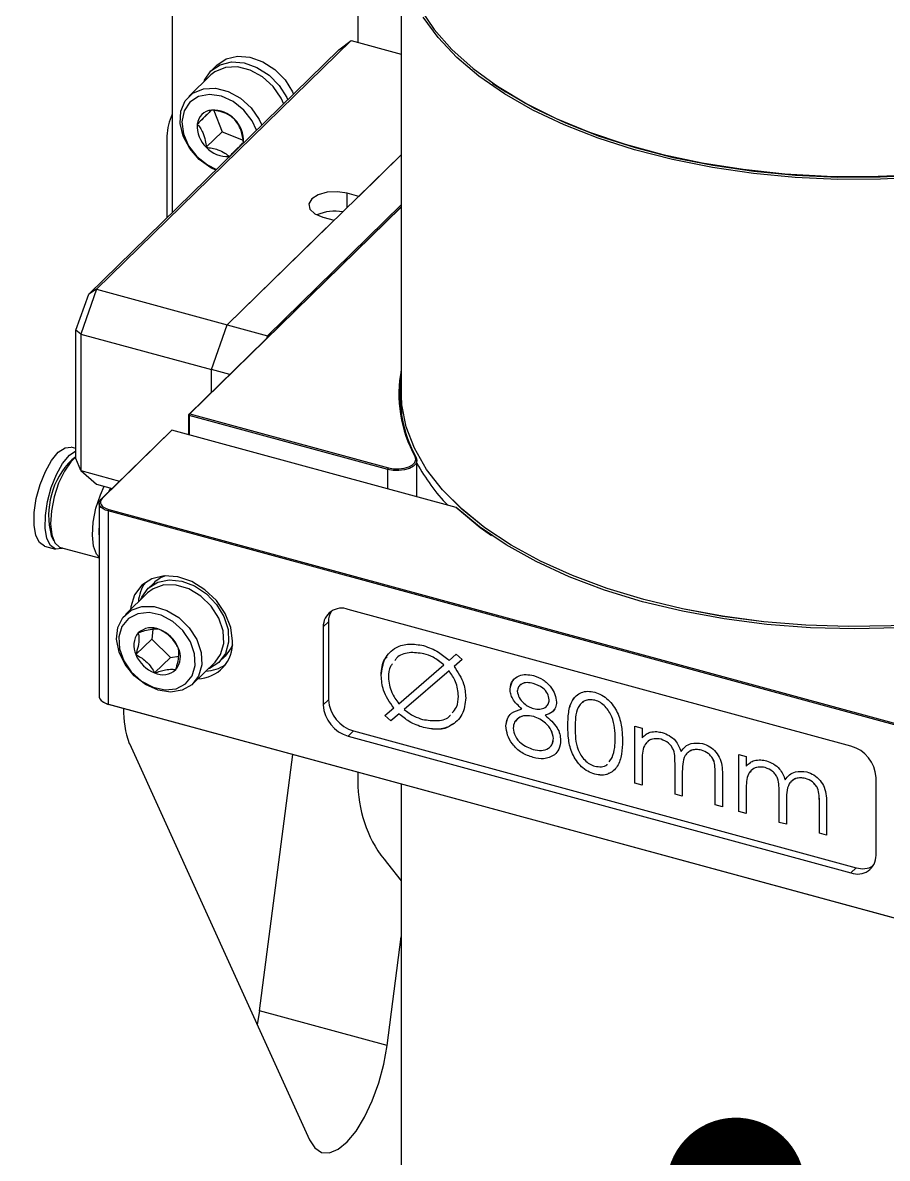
# Model space of a CAD drawing. Header units: millimetres. Extents: x 0 to 3353, y 0 to 2591.
# Drawn here: x 1722.1 to 1798.1, y 2059.8 to 2159.6 of the extents above; entities that cross this region are included whole.
import ezdxf

# ---------------------------------------------------------------- set-up
doc = ezdxf.new("R2010")
doc.units = ezdxf.units.MM
doc.header["$LTSCALE"] = 12
doc.layers.add('TITLE_BLOCK_BORDER', color=7, linetype='Continuous')
doc.dimstyles.new('SLDDIMSTYLE0', dxfattribs={"dimtxt": 0.18, "dimasz": 12.192, "dimexe": 0, "dimexo": 0.0625, "dimgap": 0, "dimtad": 0, "dimtih": 1, "dimtoh": 1, "dimdec": 0, "dimrnd": 1e-09, "dimzin": 0, "dimdsep": 46, "dimtxsty": 'Standard', "dimblk1": 'DOT', "dimblk2": 'DOT', "dimsah": 1, "dimcen": 0.09, "dimadec": 0, "dimazin": 0, "dimtfac": 12.192, "dimtdec": 0, "dimtofl": 0, "dimtmove": 0, "dimatfit": 3, "dimldrblk": 'DOT', "dimfxl": 0, "dimfrac": 2, "dimtolj": 1, "dimtzin": 0, "dimarcsym": 0})

# ---------------------------------------------------------------- blocks, each defined once
blk = doc.blocks.new('_DOT')
at = {"color": 0, "linetype": 'ByBlock', "lineweight": -2}
blk.add_line((-0.5, 0), (-1, 0), dxfattribs=at)
at = {"color": 0, "linetype": 'ByBlock', "const_width": 0.5}
blk.add_lwpolyline([(-0.25, 0, 1), (0.25, 0, 1)], format="xyb", close=True, dxfattribs=at)

msp = doc.modelspace()

# ---------------------------------------------------------------- linework, layer by layer
at = {"color": 7, "linetype": 'Continuous', "lineweight": 25}
for p, q in [((1751.558, 2221.749), (1751.558, 2157.857)), ((1735.225, 2202.564), (1735.225, 2142.898)), ((1755.376, 2166.394), (1755.376, 2127.093)), ((1750.968, 2158.017), (1728.566, 2136.153)), ((1749.89, 2157.212), (1750.968, 2158.017)), ((1750.968, 2158.017), (1755.376, 2156.819)), ((1727.875, 2135.725), (1749.89, 2157.212)), ((1739.157, 2155.86), (1738.643, 2155.359)), ((1738.62, 2154.987), (1736.683, 2153.097)), ((1763.402, 2154.272), (1763.522, 2154.19)), ((1738.688, 2151.9), (1737.428, 2150.67)), ((1738.893, 2151.868), (1739.61, 2149.995)), ((1734.757, 2149.606), (1734.757, 2142.442)), ((1739.61, 2149.995), (1738.21, 2148.629)), ((1739.61, 2149.995), (1741.45, 2149.261)), ((1735.225, 2148.551), (1735.224, 2148.55)), ((1735.225, 2148.55), (1735.224, 2148.55)), ((1735.224, 2148.55), (1735.224, 2142.898)), ((1741.469, 2148.992), (1741.478, 2149.053)), ((1740.064, 2133.028), (1755.376, 2147.973)), ((1740.235, 2147.82), (1740.273, 2147.826)), ((1751.626, 2144.313), (1755.376, 2147.973)), ((1751.626, 2144.313), (1750.609, 2144.59)), ((1736.671, 2125.131), (1755.376, 2143.388)), ((1755.376, 2143.363), (1736.759, 2125.193)), ((1743.601, 2132.067), (1755.376, 2143.559)), ((1748.462, 2142.494), (1749.479, 2142.218)), ((1740.064, 2133.028), (1749.479, 2142.218)), ((1726.748, 2132.556), (1727.875, 2135.725)), ((1728.566, 2136.153), (1727.166, 2132.215)), ((1728.566, 2136.153), (1727.875, 2135.725)), ((1728.566, 2136.153), (1740.064, 2133.028)), ((1727.166, 2132.215), (1726.748, 2132.556)), ((1726.748, 2121.265), (1726.748, 2132.556)), ((1738.664, 2129.09), (1740.064, 2133.028)), ((1740.064, 2133.028), (1743.601, 2132.067)), ((1727.166, 2132.215), (1738.664, 2129.09)), ((1727.166, 2132.215), (1727.166, 2120.214)), ((1743.601, 2132.067), (1743.508, 2131.804)), ((1740.278, 2128.651), (1738.664, 2129.09)), ((1738.664, 2127.076), (1738.664, 2129.09)), ((1755.366, 2127.093), (1755.366, 2126.236)), ((1755.376, 2125.775), (1755.376, 2125.206)), ((1736.759, 2125.193), (1736.671, 2125.131)), ((1736.713, 2125.061), (1736.671, 2125.131)), ((1736.671, 2123.351), (1736.671, 2125.131)), ((1736.713, 2125.061), (1736.759, 2125.193)), ((1754.187, 2120.312), (1736.713, 2125.061)), ((1736.713, 2125.061), (1736.713, 2123.34)), ((1736.759, 2125.193), (1754.234, 2120.443)), ((1728.97, 2117.701), (1735.154, 2123.736)), ((1735.196, 2123.752), (1729.059, 2117.762)), ((1735.154, 2123.736), (1735.196, 2123.752)), ((1760.202, 2116.956), (1735.196, 2123.752)), ((1726.748, 2122.15), (1726.337, 2122.262)), ((1726.748, 2121.407), (1726.387, 2121.151)), ((1756.595, 2121.42), (1756.691, 2121.348)), ((1727.166, 2120.214), (1726.748, 2121.265)), ((1754.187, 2120.312), (1754.234, 2120.443)), ((1756.754, 2117.893), (1756.754, 2121.109)), ((1727.166, 2120.214), (1730.592, 2119.283)), ((1727.166, 2120.214), (1728.566, 2119.009)), ((1728.566, 2119.009), (1729.931, 2118.638)), ((1728.97, 2117.701), (1729.059, 2117.762)), ((1728.797, 2117.34), (1728.797, 2100.368)), ((1729.597, 2116.657), (1729.644, 2116.788)), ((1816.049, 2093.161), (1729.597, 2116.657)), ((1729.597, 2116.657), (1729.597, 2099.685)), ((1729.644, 2116.788), (1816.096, 2093.292)), ((1760.202, 2116.956), (1760.275, 2116.909)), ((1724.582, 2114.509), (1724.786, 2114.058)), ((1723.976, 2113.577), (1724.949, 2113.313)), ((1725.39, 2113.452), (1728.797, 2112.526)), ((1733.051, 2109.452), (1731.114, 2107.562)), ((1733.588, 2110.326), (1733.075, 2109.825)), ((1794.933, 2095.985), (1750.712, 2108.004)), ((1748.968, 2106.917), (1748.501, 2106.462)), ((1748.501, 2106.462), (1748.501, 2099.604)), ((1748.968, 2106.917), (1748.968, 2100.06)), ((1733.514, 2106.251), (1733.418, 2105.396)), ((1733.418, 2105.396), (1732.018, 2104.029)), ((1733.418, 2105.396), (1735.071, 2103.783)), ((1735.071, 2103.783), (1733.671, 2102.416)), ((1735.071, 2103.783), (1735.788, 2103.897)), ((1739.361, 2103.384), (1739.874, 2103.885)), ((1757.366, 2104.108), (1757.366, 2104.107)), ((1759.58, 2103.518), (1760.21, 2104.058)), ((1760.726, 2103.59), (1760.028, 2102.991)), ((1760.726, 2103.59), (1760.028, 2102.992)), ((1760.21, 2104.058), (1760.726, 2103.59)), ((1737.051, 2101.479), (1738.988, 2103.369)), ((1755.145, 2099.718), (1759.125, 2103.127)), ((1759.577, 2102.603), (1755.622, 2099.214)), ((1759.577, 2102.603), (1755.623, 2099.215)), ((1759.125, 2103.127), (1759.125, 2103.127)), ((1759.577, 2102.603), (1759.577, 2102.603)), ((1760.028, 2102.992), (1760.028, 2102.991)), ((1753.606, 2102.189), (1753.606, 2102.188)), ((1766.983, 2101.494), (1766.982, 2101.494)), ((1764.945, 2100.992), (1764.944, 2100.991)), ((1729.098, 2099.904), (1729.178, 2099.849)), ((1729.597, 2099.685), (1816.049, 2076.189)), ((1729.597, 2099.685), (1729.644, 2099.645)), ((1816.096, 2076.149), (1729.644, 2099.645)), ((1748.968, 2100.06), (1748.501, 2099.604)), ((1760.409, 2100.378), (1760.409, 2100.378)), ((1768.392, 2100.059), (1768.391, 2100.059)), ((1772.411, 2100.019), (1772.411, 2100.019)), ((1753.923, 2098.669), (1754.705, 2099.339)), ((1754.439, 2098.201), (1753.923, 2098.669)), ((1754.439, 2098.201), (1753.924, 2098.67)), ((1755.179, 2098.834), (1754.439, 2098.201)), ((1755.179, 2098.833), (1754.439, 2098.201)), ((1754.706, 2099.339), (1754.705, 2099.339)), ((1755.179, 2098.834), (1755.179, 2098.833)), ((1755.623, 2099.215), (1755.622, 2099.214)), ((1765.978, 2099.258), (1765.978, 2099.257)), ((1767.024, 2098.582), (1767.024, 2098.581)), ((1768.022, 2098.702), (1768.021, 2098.702)), ((1754.439, 2098.201), (1754.439, 2098.201)), ((1757.329, 2097.612), (1757.329, 2097.612)), ((1764.582, 2097.758), (1764.581, 2097.757)), ((1764.582, 2097.758), (1764.707, 2098.396)), ((1770.025, 2097.764), (1770.024, 2097.763)), ((1775.92, 2097.746), (1776.555, 2097.573)), ((1775.92, 2092.735), (1775.92, 2097.746)), ((1775.921, 2092.735), (1775.921, 2097.746)), ((1776.555, 2097.573), (1776.555, 2096.703)), ((1751.179, 2097.316), (1750.712, 2096.861)), ((1750.712, 2096.861), (1794.933, 2084.842)), ((1751.179, 2097.316), (1795.4, 2085.298)), ((1768.755, 2096.668), (1768.754, 2096.667)), ((1774.197, 2096.632), (1774.197, 2096.632)), ((1776.556, 2096.703), (1776.555, 2096.703)), ((1776.556, 2096.703), (1776.653, 2096.79)), ((1778.228, 2096.592), (1778.228, 2096.591)), ((1731.447, 2096.218), (1747.291, 2061.385)), ((1779.984, 2095.52), (1779.984, 2095.519)), ((1781.77, 2095.629), (1781.77, 2095.629)), ((1742.89, 2072.715), (1745.841, 2095.243)), ((1766.976, 2094.991), (1766.975, 2094.99)), ((1768.854, 2095.233), (1768.853, 2095.232)), ((1773.654, 2094.614), (1773.929, 2094.981)), ((1773.655, 2094.615), (1773.929, 2094.981)), ((1773.929, 2094.981), (1773.929, 2094.981)), ((1776.555, 2094.671), (1776.555, 2092.562)), ((1785.082, 2095.256), (1785.717, 2095.084)), ((1785.082, 2090.245), (1785.082, 2095.256)), ((1785.082, 2090.245), (1785.082, 2095.256)), ((1785.717, 2095.084), (1785.717, 2094.213)), ((1751.558, 2093.689), (1751.558, 2092.439)), ((1772.39, 2093.519), (1772.39, 2093.519)), ((1779.458, 2091.773), (1779.458, 2094.322)), ((1779.458, 2091.774), (1779.458, 2094.322)), ((1779.458, 2094.322), (1779.458, 2094.322)), ((1780.093, 2093.55), (1780.093, 2091.601)), ((1782.996, 2090.812), (1782.996, 2093.53)), ((1782.996, 2093.53), (1782.996, 2093.529)), ((1782.996, 2090.812), (1782.996, 2093.529)), ((1785.717, 2094.213), (1785.814, 2094.3)), ((1785.717, 2094.213), (1785.717, 2094.213)), ((1787.39, 2094.102), (1787.389, 2094.101)), ((1755.376, 2092.651), (1755.376, 2039.489)), ((1776.555, 2092.562), (1775.92, 2092.735)), ((1775.921, 2092.735), (1775.92, 2092.735)), ((1776.555, 2092.563), (1775.921, 2092.735)), ((1783.63, 2093.354), (1783.63, 2090.639)), ((1789.146, 2093.03), (1789.145, 2093.029)), ((1790.932, 2093.139), (1790.931, 2093.139)), ((1797.144, 2086.384), (1797.144, 2093.242)), ((1780.093, 2091.601), (1779.458, 2091.774)), ((1779.458, 2091.774), (1779.458, 2091.773)), ((1780.093, 2091.601), (1779.458, 2091.773)), ((1785.717, 2092.181), (1785.717, 2090.072)), ((1788.62, 2089.283), (1788.62, 2091.832)), ((1788.62, 2089.284), (1788.62, 2091.832)), ((1788.62, 2091.832), (1788.62, 2091.832)), ((1783.63, 2090.639), (1782.996, 2090.812)), ((1783.63, 2090.64), (1782.996, 2090.812)), ((1782.996, 2090.812), (1782.996, 2090.812)), ((1789.254, 2091.06), (1789.254, 2089.111)), ((1792.158, 2091.04), (1792.157, 2091.039)), ((1792.157, 2088.322), (1792.157, 2091.039)), ((1792.158, 2088.322), (1792.158, 2091.04)), ((1792.792, 2090.864), (1792.792, 2088.149)), ((1785.717, 2090.072), (1785.082, 2090.245)), ((1785.717, 2090.073), (1785.082, 2090.245)), ((1785.082, 2090.245), (1785.082, 2090.245)), ((1789.254, 2089.111), (1788.62, 2089.284)), ((1788.62, 2089.284), (1788.62, 2089.283)), ((1789.254, 2089.111), (1788.62, 2089.283)), ((1792.792, 2088.149), (1792.157, 2088.322)), ((1792.158, 2088.322), (1792.157, 2088.322)), ((1792.792, 2088.15), (1792.158, 2088.322)), ((1754.148, 2085.674), (1755.376, 2084.15)), ((1795.4, 2085.298), (1794.933, 2084.842)), ((1754.122, 2069.662), (1755.376, 2079.233)), ((1742.89, 2072.715), (1742.689, 2071.502)), ((1754.122, 2069.662), (1742.89, 2072.715))]:
    msp.add_line(p, q, dxfattribs=at)
at = {"color": 8, "linetype": 'Continuous', "lineweight": 25}
for p, q in [((1750.609, 2143.321), (1750.609, 2144.59)), ((1754.187, 2118.591), (1754.187, 2120.312))]:
    msp.add_line(p, q, dxfattribs=at)
at = {"color": 7, "linetype": 'Continuous', "lineweight": 25, "flags": 128}
for points in [[(1757.025, 2160.797), (1758.258, 2158.973), (1759.817, 2157.217), (1761.688, 2155.543), (1763.856, 2153.967), (1766.301, 2152.503), (1769.001, 2151.163), (1771.933, 2149.959), (1775.07, 2148.901), (1778.387, 2148), (1781.853, 2147.263), (1785.437, 2146.696), (1789.109, 2146.304), (1792.836, 2146.091), (1796.585, 2146.059), (1800.324, 2146.208)], [(1801.253, 2146.016), (1797.522, 2145.822), (1793.772, 2145.809), (1790.037, 2145.977), (1786.348, 2146.324), (1782.739, 2146.848), (1779.24, 2147.543), (1775.884, 2148.404), (1772.699, 2149.423), (1769.713, 2150.591), (1766.952, 2151.899), (1764.442, 2153.333), (1762.203, 2154.882), (1760.256, 2156.533), (1758.617, 2158.27), (1757.302, 2160.079)], [(1739.142, 2155.846), (1739.952, 2156.393), (1740.953, 2156.636), (1742.062, 2156.555), (1743.191, 2156.157), (1744.248, 2155.474), (1745.147, 2154.562), (1745.815, 2153.494), (1745.897, 2153.314)], [(1738.016, 2154.397), (1738.074, 2154.538), (1738.629, 2155.345)], [(1745.047, 2152.432), (1744.807, 2152.951), (1744.092, 2153.982), (1743.155, 2154.831), (1742.078, 2155.424), (1740.958, 2155.708), (1739.894, 2155.658), (1738.98, 2155.277), (1738.62, 2154.987)], [(1738.629, 2155.345), (1739.439, 2155.892), (1740.439, 2156.135), (1741.549, 2156.054), (1742.678, 2155.656), (1743.735, 2154.973), (1744.633, 2154.061), (1745.302, 2152.993), (1745.383, 2152.813)], [(1739.043, 2146.625), (1738.612, 2146.837), (1737.593, 2147.566), (1736.758, 2148.517), (1736.179, 2149.604), (1735.909, 2150.731), (1735.972, 2151.798), (1736.361, 2152.711), (1737.043, 2153.387), (1737.957, 2153.767), (1739.021, 2153.818), (1740.141, 2153.534), (1741.218, 2152.941), (1742.156, 2152.091), (1742.871, 2151.061), (1743.095, 2150.58)], [(1763.522, 2154.19), (1764.558, 2153.511), (1767.059, 2152.081), (1769.809, 2150.779), (1772.784, 2149.615), (1775.957, 2148.6), (1779.301, 2147.742), (1782.786, 2147.049), (1786.382, 2146.528), (1790.057, 2146.182), (1793.778, 2146.015), (1797.514, 2146.028), (1801.231, 2146.221), (1804.896, 2146.593), (1808.478, 2147.139), (1811.945, 2147.856), (1815.266, 2148.737), (1818.412, 2149.775), (1821.355, 2150.959), (1824.071, 2152.281), (1826.534, 2153.727), (1827.23, 2154.19)], [(1827.23, 2154.19), (1825.943, 2153.355), (1823.415, 2151.938), (1820.64, 2150.65), (1817.643, 2149.501), (1814.451, 2148.502), (1811.09, 2147.661), (1807.592, 2146.986), (1803.986, 2146.483), (1800.305, 2146.156), (1796.581, 2146.008), (1792.845, 2146.04), (1789.132, 2146.252), (1785.474, 2146.642), (1781.903, 2147.207), (1778.451, 2147.941), (1775.147, 2148.839), (1772.02, 2149.893), (1769.1, 2151.092), (1766.41, 2152.427), (1763.974, 2153.886), (1763.522, 2154.19)], [(1742.63, 2150.126), (1742.241, 2150.962), (1741.512, 2151.904), (1740.582, 2152.646), (1739.541, 2153.115), (1738.492, 2153.266), (1737.536, 2153.084), (1736.769, 2152.586), (1736.264, 2151.822), (1736.071, 2150.866), (1736.21, 2149.811), (1736.666, 2148.761), (1737.394, 2147.819), (1738.325, 2147.077), (1739.112, 2146.692)], [(1750.609, 2144.59), (1749.749, 2144.721), (1748.856, 2144.674), (1748.067, 2144.454), (1747.501, 2144.095), (1747.245, 2143.652), (1747.338, 2143.192), (1747.765, 2142.786), (1748.462, 2142.494)], [(1776.703, 2108.868), (1773.472, 2109.849), (1770.433, 2110.981), (1767.613, 2112.255), (1765.037, 2113.659), (1762.728, 2115.181), (1760.706, 2116.808), (1758.988, 2118.525), (1757.59, 2120.318), (1756.525, 2122.17), (1755.8, 2124.065), (1755.424, 2125.987), (1755.376, 2127.554)], [(1835.376, 2127.554), (1835.385, 2127.233), (1835.235, 2125.303), (1834.734, 2123.388), (1833.887, 2121.506), (1832.703, 2119.673), (1831.19, 2117.906), (1829.362, 2116.219), (1827.235, 2114.627), (1824.829, 2113.146), (1822.164, 2111.787), (1819.263, 2110.562), (1816.153, 2109.482), (1812.86, 2108.558), (1809.413, 2107.796), (1805.843, 2107.204), (1802.18, 2106.786), (1798.459, 2106.547), (1794.71, 2106.489), (1790.966, 2106.612), (1787.262, 2106.914), (1783.629, 2107.394), (1780.099, 2108.047), (1776.703, 2108.868)], [(1776.708, 2108.872), (1773.477, 2109.853), (1770.439, 2110.985), (1767.62, 2112.258), (1765.045, 2113.662), (1762.736, 2115.184), (1760.714, 2116.81), (1758.997, 2118.527), (1757.6, 2120.319), (1756.534, 2122.171), (1755.81, 2124.066), (1755.434, 2125.988), (1755.376, 2127.093)], [(1835.376, 2127.093), (1835.225, 2125.303), (1834.724, 2123.389), (1833.878, 2121.508), (1832.693, 2119.675), (1831.181, 2117.908), (1829.353, 2116.222), (1827.227, 2114.631), (1824.822, 2113.149), (1822.157, 2111.79), (1819.257, 2110.566), (1816.147, 2109.487), (1812.855, 2108.562), (1809.409, 2107.801), (1805.84, 2107.209), (1802.179, 2106.791), (1798.458, 2106.553), (1794.71, 2106.494), (1790.968, 2106.617), (1787.264, 2106.919), (1783.632, 2107.399), (1780.103, 2108.052), (1776.708, 2108.872)], [(1755.508, 2124.499), (1755.424, 2125.13), (1755.366, 2126.236)], [(1723.976, 2113.577), (1723.542, 2113.877), (1723.229, 2114.507), (1723.072, 2115.413), (1723.084, 2116.523), (1723.264, 2117.745), (1723.597, 2118.982), (1724.057, 2120.133), (1724.605, 2121.104), (1725.199, 2121.817), (1725.789, 2122.215), (1726.327, 2122.265), (1726.337, 2122.262)], [(1725.586, 2113.399), (1725.497, 2113.36), (1724.958, 2113.31), (1724.515, 2113.613), (1724.202, 2114.243), (1724.045, 2115.149), (1724.057, 2116.258), (1724.237, 2117.481), (1724.57, 2118.718), (1725.03, 2119.868), (1725.578, 2120.84), (1726.172, 2121.553), (1726.748, 2121.945)], [(1726.748, 2121.406), (1726.303, 2120.979), (1725.73, 2120.15), (1725.226, 2119.09), (1724.836, 2117.893), (1724.594, 2116.666), (1724.522, 2115.518), (1724.626, 2114.551), (1724.898, 2113.85), (1725.311, 2113.479), (1725.39, 2113.452)], [(1754.234, 2120.443), (1754.685, 2120.361), (1755.162, 2120.349), (1755.626, 2120.408), (1756.038, 2120.532), (1756.363, 2120.713), (1756.574, 2120.934), (1756.654, 2121.176), (1756.595, 2121.42)], [(1756.691, 2121.348), (1756.754, 2121.089), (1756.669, 2120.832), (1756.445, 2120.598), (1756.1, 2120.407), (1755.664, 2120.274), (1755.171, 2120.212), (1754.665, 2120.225), (1754.187, 2120.312)], [(1728.797, 2112.591), (1728.568, 2112.853), (1728.297, 2113.553), (1728.193, 2114.52), (1728.265, 2115.669), (1728.507, 2116.896), (1728.897, 2118.092), (1729.227, 2118.83)], [(1729.79, 2118.677), (1729.617, 2118.335), (1729.614, 2118.329)], [(1729.597, 2116.657), (1729.352, 2116.74), (1729.143, 2116.847), (1728.978, 2116.972), (1728.864, 2117.112), (1728.805, 2117.26), (1728.803, 2117.412), (1728.859, 2117.56), (1728.97, 2117.701)], [(1729.059, 2117.762), (1728.955, 2117.631), (1728.903, 2117.493), (1728.905, 2117.351), (1728.959, 2117.213), (1729.066, 2117.083), (1729.22, 2116.965), (1729.415, 2116.866), (1729.644, 2116.788)], [(1799.118, 2106.38), (1795.244, 2106.29), (1791.371, 2106.393), (1787.535, 2106.687), (1783.772, 2107.171), (1780.116, 2107.838), (1776.603, 2108.684), (1773.264, 2109.701), (1770.131, 2110.878), (1767.233, 2112.205), (1764.596, 2113.67), (1762.245, 2115.258), (1760.202, 2116.956)], [(1760.275, 2116.909), (1762.313, 2115.212), (1763.302, 2114.504)], [(1728.797, 2115.348), (1728.772, 2114.969), (1728.797, 2114.134)], [(1740.533, 2105.199), (1740.366, 2106.421), (1739.877, 2107.644), (1739.104, 2108.776), (1738.102, 2109.733), (1736.947, 2110.445), (1735.724, 2110.859), (1734.524, 2110.943), (1733.435, 2110.692), (1732.539, 2110.125), (1731.902, 2109.283), (1731.571, 2108.228), (1731.543, 2107.98)], [(1732.447, 2108.863), (1732.537, 2109.073), (1733.113, 2109.862), (1733.941, 2110.387), (1734.953, 2110.605), (1736.067, 2110.5), (1737.193, 2110.079), (1738.241, 2109.376), (1739.125, 2108.449), (1739.773, 2107.373), (1740.133, 2106.234), (1740.176, 2105.125), (1739.898, 2104.136), (1739.322, 2103.347), (1738.495, 2102.822), (1738.384, 2102.78)], [(1739.758, 2105.014), (1739.707, 2106.112), (1739.33, 2107.237), (1738.658, 2108.289), (1737.751, 2109.173), (1736.691, 2109.813), (1735.571, 2110.15), (1734.491, 2110.154), (1733.547, 2109.827), (1733.051, 2109.452)], [(1737.821, 2103.123), (1737.539, 2102.149), (1736.95, 2101.385), (1736.106, 2100.9), (1735.082, 2100.737), (1733.97, 2100.91), (1732.867, 2101.404), (1731.873, 2102.174), (1731.075, 2103.153), (1730.544, 2104.254), (1730.328, 2105.378), (1730.445, 2106.426), (1730.885, 2107.305), (1731.61, 2107.936), (1732.554, 2108.264), (1733.634, 2108.259), (1734.754, 2107.922), (1735.815, 2107.283), (1736.721, 2106.398), (1737.393, 2105.347), (1737.771, 2104.222), (1737.821, 2103.123)], [(1737.249, 2103.069), (1737.193, 2104.109), (1736.814, 2105.169), (1736.148, 2106.148), (1735.261, 2106.948), (1734.238, 2107.491), (1733.181, 2107.725), (1732.193, 2107.626), (1731.371, 2107.204), (1730.794, 2106.501), (1730.52, 2105.584), (1730.575, 2104.545), (1730.954, 2103.484), (1731.62, 2102.506), (1732.508, 2101.706), (1733.53, 2101.162), (1734.587, 2100.929), (1735.575, 2101.028), (1736.398, 2101.449), (1736.975, 2102.153), (1737.249, 2103.069)], [(1738.988, 2103.369), (1739.476, 2104.039), (1739.758, 2105.014)], [(1740.522, 2104.901), (1740.411, 2104.637), (1739.874, 2103.885)], [(1728.797, 2100.368), (1728.805, 2100.288), (1728.864, 2100.14), (1728.978, 2100), (1729.143, 2099.875), (1729.352, 2099.768), (1729.597, 2099.685)], [(1747.291, 2061.385), (1747.761, 2060.663), (1748.356, 2060.274), (1749.049, 2060.234), (1749.809, 2060.545), (1750.601, 2061.193), (1751.39, 2062.149), (1752.14, 2063.37), (1752.816, 2064.799), (1753.388, 2066.372), (1753.83, 2068.018), (1754.122, 2069.662)]]:
    msp.add_lwpolyline(points, dxfattribs=at)
at = {"color": 7, "linetype": 'Continuous', "lineweight": 25}
for centre, radius, start, end in [((1739.354, 2149.527), 4.597, 153.92491, 179.00954), ((1738.821, 2150.509), 1.402, 96.12188, 173.41099), ((1738.848, 2149.405), 2.504, 42.42539, 94.05551), ((1739.941, 2150.462), 2.521, 175.27341, 226.65272), ((1738.966, 2149.261), 2.521, 355.27341, 46.65272), ((1740.058, 2150.318), 2.504, 222.42539, 274.05551), ((1749.528, 2139.14), 3.881, 79.49727, 114.02697), ((1766.409, 2126.917), 11.249, 168.76283, 209.25246), ((1766.513, 2126.844), 11.255, 171.71395, 209.2269), ((1731.182, 2116.282), 6.834, 134.55955, 195.03143), ((1771.556, 2128.842), 16.82, 208.3508, 223.99672), ((1735.46, 2108.392), 2.691, 108.20681, 134.07271), ((1735.61, 2108.428), 3.375, 144.72133, 175.99272), ((1750.126, 2106.488), 1.625, 68.8623, 180.92226), ((1750.664, 2106.952), 1.696, 147.9882, 181.17208), ((1733.611, 2104.818), 1.778, 140.88043, 206.34909), ((1733.388, 2104.694), 1.699, 65.28789, 132.84298), ((1733.032, 2103.493), 2.944, 22.60508, 68.77729), ((1734.157, 2103.836), 1.778, 320.88043, 26.34909), ((1737.361, 2105.07), 3.174, 272.14777, 2.32967), ((1734.736, 2105.161), 2.944, 202.60508, 248.77729), ((1734.381, 2103.96), 1.699, 245.28789, 312.84298), ((1738.047, 2105.89), 3.312, 272.31136, 304.19472), ((1730, 2101.088), 1.487, 236.44785, 256.14751), ((1751.532, 2099.784), 3.036, 183.39156, 254.33381), ((1751.999, 2100.24), 3.036, 183.39156, 254.33381), ((1738.644, 2098.97), 7.706, 177.61187, 200.92024), ((1794.113, 2093.062), 3.036, 3.39156, 74.33381), ((1762.583, 2092.782), 11.031, 181.78263, 220.12168), ((1795.519, 2086.358), 1.625, 248.8623, 0.92226), ((1795.967, 2087.093), 1.882, 252.47373, 299.25888)]:
    msp.add_arc(centre, radius, start, end, dxfattribs=at)
for points, knots in [([(1738.671, 2151.903), (1738.629, 2151.86), (1738.511, 2151.742), (1738.206, 2151.439), (1737.785, 2151.022), (1737.514, 2150.754), (1737.428, 2150.67)], [0, 0, 0, 0, 0.180942, 0.506293, 0.843975, 1, 1, 1, 1]), ([(1740.696, 2151.094), (1740.591, 2151.183), (1740.378, 2151.363), (1739.912, 2151.628), (1739.315, 2151.818), (1738.869, 2151.877), (1738.671, 2151.903)], [0, 0, 0, 0, 0.216453, 0.440306, 0.751896, 1, 1, 1, 1]), ([(1737.428, 2150.67), (1737.515, 2150.563), (1737.693, 2150.346), (1737.953, 2149.874), (1738.135, 2149.274), (1738.187, 2148.827), (1738.21, 2148.629)], [0, 0, 0, 0, 0.216453, 0.440306, 0.751896, 1, 1, 1, 1]), ([(1741.478, 2149.053), (1741.458, 2149.226), (1741.418, 2149.578), (1741.273, 2150.161), (1741.022, 2150.694), (1740.796, 2150.971), (1740.696, 2151.094)], [0, 0, 0, 0, 0.2164527, 0.4403056, 0.751896, 1, 1, 1, 1]), ([(1738.21, 2148.629), (1738.383, 2148.606), (1738.734, 2148.561), (1739.315, 2148.408), (1739.842, 2148.15), (1740.114, 2147.921), (1740.235, 2147.82)], [0, 0, 0, 0, 0.216453, 0.440306, 0.751896, 1, 1, 1, 1]), ([(1740.235, 2147.82), (1740.321, 2147.905), (1740.592, 2148.173), (1741.013, 2148.589), (1741.318, 2148.892), (1741.436, 2149.011), (1741.478, 2149.053)], [0, 0, 0, 0, 0.156025, 0.493707, 0.819058, 1, 1, 1, 1]), ([(1732.232, 2105.94), (1732.248, 2105.859), (1732.294, 2105.632), (1732.293, 2105.129), (1732.165, 2104.52), (1732.054, 2104.147), (1732.018, 2104.029)], [0, 0, 0, 0, 0.180942, 0.506293, 0.843975, 1, 1, 1, 1]), ([(1734.098, 2106.237), (1734.004, 2106.25), (1733.813, 2106.276), (1733.388, 2106.255), (1732.836, 2106.138), (1732.417, 2106.001), (1732.232, 2105.94)], [0, 0, 0, 0, 0.216453, 0.440306, 0.751896, 1, 1, 1, 1]), ([(1735.75, 2104.625), (1735.671, 2104.768), (1735.51, 2105.06), (1735.14, 2105.533), (1734.647, 2105.947), (1734.267, 2106.148), (1734.098, 2106.237)], [0, 0, 0, 0, 0.216453, 0.440306, 0.751896, 1, 1, 1, 1]), ([(1735.537, 2102.714), (1735.572, 2102.832), (1735.683, 2103.205), (1735.811, 2103.814), (1735.812, 2104.317), (1735.767, 2104.544), (1735.75, 2104.625)], [0, 0, 0, 0, 0.156025, 0.493707, 0.819058, 1, 1, 1, 1]), ([(1753.606, 2102.188), (1753.672, 2102.705), (1753.805, 2103.737), (1754.79, 2104.684), (1756.034, 2105.055), (1756.901, 2104.898), (1757.335, 2104.819)], [0, 0, 0, 0, 0.279679, 0.55925, 0.779605, 1, 1, 1, 1]), ([(1757.335, 2104.819), (1757.786, 2104.66), (1758.592, 2104.376), (1759.278, 2103.78), (1759.58, 2103.518)], [0, 0, 0, 0, 0.559534, 1, 1, 1, 1]), ([(1732.018, 2104.029), (1732.165, 2103.952), (1732.464, 2103.794), (1732.949, 2103.433), (1733.373, 2102.952), (1733.579, 2102.581), (1733.671, 2102.416)], [0, 0, 0, 0, 0.216453, 0.440306, 0.751896, 1, 1, 1, 1]), ([(1753.606, 2102.189), (1753.63, 2102.74), (1753.659, 2103.398), (1754.073, 2103.781), (1754.141, 2103.843)], [0, 0, 0, 0, 0.837589, 1, 1, 1, 1]), ([(1757.366, 2104.107), (1756.922, 2104.17), (1756.033, 2104.295), (1755.12, 2103.975), (1754.849, 2103.575), (1754.796, 2103.497)], [0, 0, 0, 0, 0.4458549, 0.8916998, 1, 1, 1, 1]), ([(1757.366, 2104.108), (1756.922, 2104.17), (1756.034, 2104.295), (1755.121, 2103.975), (1754.85, 2103.576), (1754.797, 2103.498)], [0, 0, 0, 0, 0.4458549, 0.8916998, 1, 1, 1, 1]), ([(1759.125, 2103.127), (1758.818, 2103.376), (1758.268, 2103.821), (1757.642, 2104.02), (1757.366, 2104.108)], [0, 0, 0, 0, 0.55922, 1, 1, 1, 1]), ([(1759.125, 2103.127), (1758.817, 2103.375), (1758.267, 2103.82), (1757.642, 2104.02), (1757.366, 2104.107)], [0, 0, 0, 0, 0.55922, 1, 1, 1, 1]), ([(1733.671, 2102.416), (1733.832, 2102.47), (1734.161, 2102.578), (1734.701, 2102.711), (1735.184, 2102.76), (1735.428, 2102.728), (1735.537, 2102.714)], [0, 0, 0, 0, 0.216453, 0.440306, 0.751896, 1, 1, 1, 1]), ([(1754.588, 2103.217), (1754.528, 2103.145), (1754.272, 2102.837), (1754.254, 2102.379), (1754.241, 2102.03)], [0, 0, 0, 0, 0.235543, 1, 1, 1, 1]), ([(1760.409, 2100.378), (1760.361, 2100.808), (1760.273, 2101.578), (1759.79, 2102.289), (1759.577, 2102.603)], [0, 0, 0, 0, 0.559034, 1, 1, 1, 1]), ([(1760.409, 2100.378), (1760.36, 2100.808), (1760.273, 2101.577), (1759.79, 2102.289), (1759.577, 2102.603)], [0, 0, 0, 0, 0.559034, 1, 1, 1, 1]), ([(1760.028, 2102.991), (1760.357, 2102.487), (1760.946, 2101.586), (1761.014, 2100.64), (1761.044, 2100.223)], [0, 0, 0, 0, 0.55894, 1, 1, 1, 1]), ([(1754.706, 2099.339), (1754.35, 2099.854), (1753.714, 2100.776), (1753.639, 2101.756), (1753.606, 2102.189)], [0, 0, 0, 0, 0.559026, 1, 1, 1, 1]), ([(1754.705, 2099.339), (1754.35, 2099.854), (1753.714, 2100.775), (1753.639, 2101.756), (1753.606, 2102.188)], [0, 0, 0, 0, 0.559026, 1, 1, 1, 1]), ([(1754.241, 2102.03), (1754.294, 2101.58), (1754.39, 2100.775), (1754.914, 2100.041), (1755.145, 2099.718)], [0, 0, 0, 0, 0.558919, 1, 1, 1, 1]), ([(1764.944, 2100.991), (1764.994, 2101.252), (1765.095, 2101.775), (1765.679, 2102.186), (1766.345, 2102.318), (1766.794, 2102.231), (1767.018, 2102.188)], [0, 0, 0, 0, 0.278806, 0.558457, 0.77916, 1, 1, 1, 1]), ([(1764.945, 2100.992), (1764.97, 2101.275), (1764.999, 2101.595), (1765.223, 2101.757), (1765.249, 2101.775)], [0, 0, 0, 0, 0.885587, 1, 1, 1, 1]), ([(1766.982, 2101.494), (1766.797, 2101.532), (1766.425, 2101.609), (1765.97, 2101.48), (1765.639, 2101.217), (1765.599, 2100.945), (1765.579, 2100.809)], [0, 0, 0, 0, 0.280651, 0.560566, 0.78062, 1, 1, 1, 1]), ([(1766.983, 2101.494), (1766.8, 2101.53), (1766.435, 2101.6), (1766.047, 2101.532), (1765.914, 2101.403), (1765.894, 2101.384)], [0, 0, 0, 0, 0.460947, 0.920686, 1, 1, 1, 1]), ([(1768.391, 2100.059), (1768.353, 2100.245), (1768.277, 2100.619), (1767.756, 2101.217), (1767.276, 2101.389), (1766.982, 2101.494)], [0, 0, 0, 0, 0.278971, 0.559919, 1, 1, 1, 1]), ([(1768.392, 2100.059), (1768.354, 2100.246), (1768.278, 2100.62), (1767.757, 2101.217), (1767.276, 2101.389), (1766.983, 2101.494)], [0, 0, 0, 0, 0.278971, 0.559919, 1, 1, 1, 1]), ([(1767.018, 2102.188), (1767.3, 2102.081), (1767.864, 2101.868), (1768.526, 2101.235), (1768.945, 2100.529), (1768.999, 2100.085), (1769.026, 2099.863)], [0, 0, 0, 0, 0.2799289, 0.5596229, 0.7799456, 1, 1, 1, 1]), ([(1765.978, 2099.257), (1765.674, 2099.535), (1765.25, 2099.923), (1764.98, 2100.573), (1764.956, 2100.852), (1764.944, 2100.991)], [0, 0, 0, 0, 0.557752, 0.778932, 1, 1, 1, 1]), ([(1765.978, 2099.258), (1765.674, 2099.536), (1765.25, 2099.924), (1764.981, 2100.574), (1764.957, 2100.852), (1764.945, 2100.992)], [0, 0, 0, 0, 0.557752, 0.778932, 1, 1, 1, 1]), ([(1765.579, 2100.809), (1765.619, 2100.617), (1765.698, 2100.23), (1766.119, 2099.771), (1766.559, 2099.443), (1766.858, 2099.34), (1767.008, 2099.289)], [0, 0, 0, 0, 0.277721, 0.558224, 0.779072, 1, 1, 1, 1]), ([(1770.024, 2097.763), (1770.033, 2098.161), (1770.052, 2098.955), (1770.306, 2099.874), (1770.745, 2100.44), (1771.204, 2100.725), (1771.769, 2100.847), (1772.183, 2100.767), (1772.39, 2100.728)], [0, 0, 0, 0, 0.250526, 0.500164, 0.625273, 0.750198, 0.875111, 1, 1, 1, 1]), ([(1772.39, 2100.728), (1772.598, 2100.655), (1773.014, 2100.509), (1773.774, 2099.944), (1774.452, 2098.947), (1774.796, 2097.676), (1774.82, 2096.863), (1774.832, 2096.457)], [0, 0, 0, 0, 0.125169, 0.250336, 0.498865, 0.749016, 1, 1, 1, 1]), ([(1761.044, 2100.223), (1760.982, 2099.707), (1760.857, 2098.673), (1759.849, 2097.762), (1758.626, 2097.367), (1757.761, 2097.53), (1757.329, 2097.612)], [0, 0, 0, 0, 0.279625, 0.559346, 0.779598, 1, 1, 1, 1]), ([(1759.855, 2098.92), (1759.996, 2099.074), (1760.343, 2099.457), (1760.385, 2100.034), (1760.409, 2100.378)], [0, 0, 0, 0, 0.403237, 1, 1, 1, 1]), ([(1759.855, 2098.92), (1759.995, 2099.074), (1760.343, 2099.456), (1760.384, 2100.033), (1760.409, 2100.378)], [0, 0, 0, 0, 0.403237, 1, 1, 1, 1]), ([(1767.008, 2099.289), (1767.196, 2099.257), (1767.571, 2099.194), (1768.025, 2099.349), (1768.322, 2099.651), (1768.368, 2099.923), (1768.391, 2100.059)], [0, 0, 0, 0, 0.280237, 0.560145, 0.780435, 1, 1, 1, 1]), ([(1769.026, 2099.863), (1769.01, 2099.696), (1768.979, 2099.363), (1768.643, 2098.914), (1768.257, 2098.782), (1768.021, 2098.702)], [0, 0, 0, 0, 0.280159, 0.560243, 1, 1, 1, 1]), ([(1768.222, 2099.601), (1768.246, 2099.624), (1768.36, 2099.736), (1768.378, 2099.916), (1768.392, 2100.059)], [0, 0, 0, 0, 0.208366, 1, 1, 1, 1]), ([(1770.025, 2097.764), (1770.036, 2098.159), (1770.06, 2098.948), (1770.267, 2099.831), (1770.576, 2100.186), (1770.652, 2100.273)], [0, 0, 0, 0, 0.4306769, 0.859828, 1, 1, 1, 1]), ([(1772.411, 2100.019), (1772.249, 2100.047), (1771.924, 2100.104), (1771.494, 2099.98), (1771.151, 2099.735), (1770.837, 2099.265), (1770.679, 2098.528), (1770.666, 2097.905), (1770.659, 2097.593)], [0, 0, 0, 0, 0.124874, 0.249889, 0.374726, 0.499789, 0.7495, 1, 1, 1, 1]), ([(1772.411, 2100.019), (1772.25, 2100.046), (1771.927, 2100.101), (1771.548, 2100.008), (1771.379, 2099.873), (1771.318, 2099.824)], [0, 0, 0, 0, 0.390256, 0.780951, 1, 1, 1, 1]), ([(1774.197, 2096.632), (1774.188, 2096.949), (1774.168, 2097.581), (1773.941, 2098.564), (1773.47, 2099.363), (1772.897, 2099.837), (1772.573, 2099.958), (1772.411, 2100.019)], [0, 0, 0, 0, 0.250921, 0.501308, 0.749642, 0.874909, 1, 1, 1, 1]), ([(1774.197, 2096.632), (1774.187, 2096.948), (1774.168, 2097.581), (1773.94, 2098.563), (1773.469, 2099.362), (1772.897, 2099.837), (1772.573, 2099.958), (1772.411, 2100.019)], [0, 0, 0, 0, 0.250921, 0.501308, 0.749642, 0.874909, 1, 1, 1, 1]), ([(1757.329, 2097.612), (1756.9, 2097.762), (1756.132, 2098.031), (1755.47, 2098.588), (1755.179, 2098.834)], [0, 0, 0, 0, 0.559557, 1, 1, 1, 1]), ([(1757.329, 2097.612), (1756.899, 2097.762), (1756.131, 2098.03), (1755.47, 2098.588), (1755.179, 2098.833)], [0, 0, 0, 0, 0.559557, 1, 1, 1, 1]), ([(1755.622, 2099.214), (1755.91, 2098.994), (1756.423, 2098.599), (1756.998, 2098.417), (1757.251, 2098.336)], [0, 0, 0, 0, 0.559306, 1, 1, 1, 1]), ([(1757.251, 2098.336), (1757.694, 2098.27), (1758.58, 2098.138), (1759.452, 2098.379), (1759.689, 2098.698), (1759.695, 2098.706)], [0, 0, 0, 0, 0.493998, 0.987412, 1, 1, 1, 1]), ([(1764.581, 2097.757), (1764.605, 2097.98), (1764.651, 2098.426), (1765.126, 2099.008), (1765.655, 2099.163), (1765.978, 2099.257)], [0, 0, 0, 0, 0.279987, 0.559901, 1, 1, 1, 1]), ([(1767.024, 2098.581), (1766.775, 2098.629), (1766.278, 2098.723), (1765.692, 2098.498), (1765.288, 2098.111), (1765.24, 2097.747), (1765.216, 2097.564)], [0, 0, 0, 0, 0.280283, 0.560138, 0.780298, 1, 1, 1, 1]), ([(1767.024, 2098.582), (1766.778, 2098.627), (1766.285, 2098.718), (1765.722, 2098.535), (1765.516, 2098.281), (1765.443, 2098.191)], [0, 0, 0, 0, 0.393413, 0.786226, 1, 1, 1, 1]), ([(1768.755, 2096.668), (1768.713, 2096.907), (1768.63, 2097.386), (1768.128, 2097.975), (1767.582, 2098.392), (1767.21, 2098.519), (1767.024, 2098.582)], [0, 0, 0, 0, 0.278303, 0.558509, 0.779146, 1, 1, 1, 1]), ([(1768.754, 2096.667), (1768.713, 2096.906), (1768.629, 2097.386), (1768.127, 2097.975), (1767.582, 2098.391), (1767.21, 2098.518), (1767.024, 2098.581)], [0, 0, 0, 0, 0.278303, 0.558509, 0.779146, 1, 1, 1, 1]), ([(1768.021, 2098.702), (1768.422, 2098.357), (1768.982, 2097.877), (1769.348, 2097.043), (1769.375, 2096.686), (1769.389, 2096.507)], [0, 0, 0, 0, 0.558271, 0.779089, 1, 1, 1, 1]), ([(1768.788, 2099.172), (1768.753, 2099.117), (1768.587, 2098.86), (1768.271, 2098.772), (1768.022, 2098.702)], [0, 0, 0, 0, 0.213246, 1, 1, 1, 1]), ([(1759.864, 2097.942), (1759.814, 2097.889), (1759.511, 2097.57), (1758.603, 2097.392), (1757.754, 2097.539), (1757.329, 2097.612)], [0, 0, 0, 0, 0.089562, 0.544626, 1, 1, 1, 1]), ([(1766.975, 2094.99), (1766.633, 2095.104), (1765.95, 2095.331), (1765.153, 2096.104), (1764.673, 2096.958), (1764.612, 2097.491), (1764.581, 2097.757)], [0, 0, 0, 0, 0.280545, 0.559269, 0.779816, 1, 1, 1, 1]), ([(1766.976, 2094.991), (1766.633, 2095.104), (1765.951, 2095.331), (1765.154, 2096.104), (1764.673, 2096.959), (1764.612, 2097.492), (1764.582, 2097.758)], [0, 0, 0, 0, 0.280545, 0.559269, 0.779816, 1, 1, 1, 1]), ([(1765.216, 2097.564), (1765.256, 2097.325), (1765.336, 2096.845), (1765.99, 2096.063), (1766.606, 2095.832), (1766.982, 2095.691)], [0, 0, 0, 0, 0.2798334, 0.5601982, 1, 1, 1, 1]), ([(1772.39, 2093.519), (1772.183, 2093.591), (1771.77, 2093.736), (1771.019, 2094.3), (1770.356, 2095.298), (1770.055, 2096.557), (1770.034, 2097.361), (1770.024, 2097.763)], [0, 0, 0, 0, 0.1251812, 0.250351, 0.4987777, 0.7489456, 1, 1, 1, 1]), ([(1772.39, 2093.519), (1772.184, 2093.591), (1771.771, 2093.736), (1771.019, 2094.3), (1770.356, 2095.298), (1770.056, 2096.557), (1770.035, 2097.361), (1770.025, 2097.764)], [0, 0, 0, 0, 0.1251812, 0.250351, 0.4987777, 0.7489456, 1, 1, 1, 1]), ([(1770.659, 2097.593), (1770.665, 2097.278), (1770.678, 2096.649), (1770.862, 2095.665), (1771.352, 2094.869), (1771.925, 2094.399), (1772.249, 2094.277), (1772.411, 2094.216)], [0, 0, 0, 0, 0.251085, 0.501371, 0.749628, 0.874877, 1, 1, 1, 1]), ([(1766.982, 2095.691), (1767.226, 2095.641), (1767.713, 2095.542), (1768.3, 2095.742), (1768.685, 2096.132), (1768.731, 2096.489), (1768.754, 2096.667)], [0, 0, 0, 0, 0.280602, 0.559962, 0.78018, 1, 1, 1, 1]), ([(1768.529, 2096.042), (1768.568, 2096.08), (1768.726, 2096.232), (1768.742, 2096.481), (1768.755, 2096.668)], [0, 0, 0, 0, 0.250842, 1, 1, 1, 1]), ([(1769.389, 2096.507), (1769.361, 2096.223), (1769.31, 2095.715), (1768.993, 2095.38), (1768.853, 2095.232)], [0, 0, 0, 0, 0.559346, 1, 1, 1, 1]), ([(1774.832, 2096.457), (1774.82, 2096.057), (1774.797, 2095.258), (1774.453, 2094.174), (1773.772, 2093.552), (1773.014, 2093.398), (1772.598, 2093.478), (1772.39, 2093.519)], [0, 0, 0, 0, 0.251002, 0.501138, 0.749612, 0.874807, 1, 1, 1, 1]), ([(1773.929, 2094.981), (1774.019, 2095.273), (1774.18, 2095.794), (1774.192, 2096.376), (1774.197, 2096.632)], [0, 0, 0, 0, 0.559599, 1, 1, 1, 1]), ([(1773.929, 2094.981), (1774.019, 2095.272), (1774.18, 2095.794), (1774.192, 2096.376), (1774.197, 2096.632)], [0, 0, 0, 0, 0.559599, 1, 1, 1, 1]), ([(1776.555, 2096.703), (1776.67, 2096.822), (1776.874, 2097.035), (1777.151, 2097.158), (1777.272, 2097.212)], [0, 0, 0, 0, 0.560148, 1, 1, 1, 1]), ([(1778.228, 2096.591), (1778.019, 2096.623), (1777.602, 2096.685), (1777.078, 2096.462), (1776.702, 2096.021), (1776.571, 2095.379), (1776.56, 2094.907), (1776.555, 2094.671)], [0, 0, 0, 0, 0.186202, 0.372665, 0.559103, 0.77925, 1, 1, 1, 1]), ([(1778.228, 2096.592), (1778.021, 2096.622), (1777.608, 2096.681), (1777.137, 2096.509), (1776.972, 2096.283), (1776.912, 2096.201)], [0, 0, 0, 0, 0.389905, 0.780357, 1, 1, 1, 1]), ([(1777.272, 2097.212), (1777.463, 2097.242), (1777.804, 2097.295), (1778.175, 2097.213), (1778.338, 2097.177)], [0, 0, 0, 0, 0.559743, 1, 1, 1, 1]), ([(1779.458, 2094.322), (1779.455, 2094.54), (1779.447, 2094.974), (1779.389, 2095.545), (1779.147, 2095.985), (1778.795, 2096.366), (1778.454, 2096.502), (1778.228, 2096.592)], [0, 0, 0, 0, 0.251163, 0.501303, 0.62647, 0.751749, 1, 1, 1, 1]), ([(1779.458, 2094.322), (1779.454, 2094.539), (1779.447, 2094.973), (1779.388, 2095.545), (1779.146, 2095.985), (1778.794, 2096.365), (1778.454, 2096.501), (1778.228, 2096.591)], [0, 0, 0, 0, 0.251163, 0.501303, 0.62647, 0.751749, 1, 1, 1, 1]), ([(1778.338, 2097.177), (1778.545, 2097.1), (1778.958, 2096.947), (1779.633, 2096.396), (1779.851, 2095.851), (1779.984, 2095.519)], [0, 0, 0, 0, 0.280809, 0.561507, 1, 1, 1, 1]), ([(1779.984, 2095.519), (1780.101, 2095.671), (1780.336, 2095.974), (1780.957, 2096.32), (1781.531, 2096.254), (1781.88, 2096.214)], [0, 0, 0, 0, 0.281263, 0.562094, 1, 1, 1, 1]), ([(1781.77, 2095.629), (1781.622, 2095.658), (1781.328, 2095.716), (1780.924, 2095.638), (1780.583, 2095.457), (1780.246, 2095.073), (1780.106, 2094.396), (1780.097, 2093.832), (1780.093, 2093.55)], [0, 0, 0, 0, 0.124988, 0.250005, 0.3751, 0.5002, 0.749432, 1, 1, 1, 1]), ([(1781.77, 2095.629), (1781.623, 2095.658), (1781.328, 2095.717), (1780.927, 2095.636), (1780.617, 2095.488), (1780.491, 2095.325), (1780.443, 2095.263)], [0, 0, 0, 0, 0.2758, 0.551664, 0.827701, 1, 1, 1, 1]), ([(1782.996, 2093.529), (1782.993, 2093.733), (1782.987, 2094.14), (1782.906, 2094.685), (1782.647, 2095.085), (1782.303, 2095.427), (1781.983, 2095.548), (1781.77, 2095.629)], [0, 0, 0, 0, 0.251112, 0.500668, 0.625849, 0.75117, 1, 1, 1, 1]), ([(1782.996, 2093.53), (1782.993, 2093.734), (1782.987, 2094.141), (1782.906, 2094.685), (1782.648, 2095.086), (1782.303, 2095.427), (1781.983, 2095.549), (1781.77, 2095.629)], [0, 0, 0, 0, 0.251112, 0.500668, 0.625849, 0.75117, 1, 1, 1, 1]), ([(1781.88, 2096.214), (1782.095, 2096.137), (1782.524, 2095.983), (1783.081, 2095.482), (1783.472, 2094.821), (1783.614, 2094.089), (1783.625, 2093.599), (1783.63, 2093.354)], [0, 0, 0, 0, 0.186521, 0.37285, 0.559174, 0.779254, 1, 1, 1, 1]), ([(1768.853, 2095.232), (1768.548, 2095.064), (1768.001, 2094.762), (1767.29, 2094.92), (1766.975, 2094.99)], [0, 0, 0, 0, 0.557758, 1, 1, 1, 1]), ([(1768.854, 2095.233), (1768.549, 2095.065), (1768.002, 2094.763), (1767.29, 2094.921), (1766.976, 2094.991)], [0, 0, 0, 0, 0.557758, 1, 1, 1, 1]), ([(1785.717, 2094.213), (1785.831, 2094.332), (1786.036, 2094.545), (1786.312, 2094.668), (1786.434, 2094.722)], [0, 0, 0, 0, 0.560148, 1, 1, 1, 1]), ([(1786.434, 2094.722), (1786.625, 2094.752), (1786.966, 2094.805), (1787.337, 2094.723), (1787.5, 2094.687)], [0, 0, 0, 0, 0.559743, 1, 1, 1, 1]), ([(1787.5, 2094.687), (1787.706, 2094.61), (1788.119, 2094.457), (1788.795, 2093.906), (1789.013, 2093.361), (1789.145, 2093.029)], [0, 0, 0, 0, 0.280809, 0.561507, 1, 1, 1, 1]), ([(1773.665, 2093.626), (1773.633, 2093.597), (1773.472, 2093.445), (1773.003, 2093.413), (1772.594, 2093.484), (1772.39, 2093.519)], [0, 0, 0, 0, 0.107267, 0.553637, 1, 1, 1, 1]), ([(1772.411, 2094.216), (1772.6, 2094.191), (1772.979, 2094.141), (1773.375, 2094.234), (1773.483, 2094.385), (1773.494, 2094.401)], [0, 0, 0, 0, 0.472866, 0.946181, 1, 1, 1, 1]), ([(1787.389, 2094.101), (1787.181, 2094.133), (1786.764, 2094.195), (1786.24, 2093.972), (1785.864, 2093.532), (1785.732, 2092.889), (1785.722, 2092.417), (1785.717, 2092.181)], [0, 0, 0, 0, 0.186202, 0.372665, 0.559103, 0.77925, 1, 1, 1, 1]), ([(1787.39, 2094.102), (1787.183, 2094.132), (1786.769, 2094.191), (1786.299, 2094.019), (1786.133, 2093.793), (1786.073, 2093.711)], [0, 0, 0, 0, 0.389905, 0.780357, 1, 1, 1, 1]), ([(1788.62, 2091.832), (1788.616, 2092.049), (1788.608, 2092.484), (1788.55, 2093.055), (1788.308, 2093.495), (1787.956, 2093.875), (1787.616, 2094.011), (1787.389, 2094.101)], [0, 0, 0, 0, 0.251163, 0.501303, 0.62647, 0.751749, 1, 1, 1, 1]), ([(1788.62, 2091.832), (1788.616, 2092.05), (1788.609, 2092.484), (1788.551, 2093.055), (1788.308, 2093.495), (1787.957, 2093.876), (1787.616, 2094.012), (1787.39, 2094.102)], [0, 0, 0, 0, 0.251163, 0.501303, 0.62647, 0.751749, 1, 1, 1, 1]), ([(1789.145, 2093.029), (1789.263, 2093.181), (1789.497, 2093.484), (1790.119, 2093.83), (1790.692, 2093.764), (1791.042, 2093.724)], [0, 0, 0, 0, 0.2812634, 0.5620938, 1, 1, 1, 1]), ([(1791.042, 2093.724), (1791.256, 2093.647), (1791.685, 2093.493), (1792.243, 2092.992), (1792.634, 2092.331), (1792.776, 2091.599), (1792.787, 2091.109), (1792.792, 2090.864)], [0, 0, 0, 0, 0.186521, 0.37285, 0.559174, 0.779254, 1, 1, 1, 1]), ([(1790.931, 2093.139), (1790.784, 2093.168), (1790.49, 2093.226), (1790.086, 2093.148), (1789.744, 2092.967), (1789.408, 2092.583), (1789.268, 2091.906), (1789.259, 2091.343), (1789.254, 2091.06)], [0, 0, 0, 0, 0.124988, 0.250005, 0.3751, 0.5002, 0.749432, 1, 1, 1, 1]), ([(1790.932, 2093.139), (1790.784, 2093.168), (1790.49, 2093.227), (1790.089, 2093.146), (1789.779, 2092.998), (1789.653, 2092.835), (1789.604, 2092.773)], [0, 0, 0, 0, 0.2758, 0.551664, 0.827701, 1, 1, 1, 1]), ([(1792.157, 2091.039), (1792.154, 2091.243), (1792.148, 2091.65), (1792.068, 2092.195), (1791.809, 2092.595), (1791.464, 2092.937), (1791.144, 2093.058), (1790.931, 2093.139)], [0, 0, 0, 0, 0.251112, 0.500668, 0.625849, 0.75117, 1, 1, 1, 1]), ([(1792.158, 2091.04), (1792.155, 2091.244), (1792.149, 2091.651), (1792.068, 2092.195), (1791.809, 2092.596), (1791.465, 2092.937), (1791.145, 2093.059), (1790.932, 2093.139)], [0, 0, 0, 0, 0.251112, 0.500668, 0.625849, 0.75117, 1, 1, 1, 1])]:
    msp.add_open_spline(points, degree=3, knots=knots, dxfattribs=at)

# ---------------------------------------------------------------- leaders
at = {"layer": 'TITLE_BLOCK_BORDER'}
msp.add_leader([(1784.793, 2057.229), (1582.273, 2051.148)], dimstyle='SLDDIMSTYLE0', dxfattribs=at)

doc.saveas('drawing.dxf')
